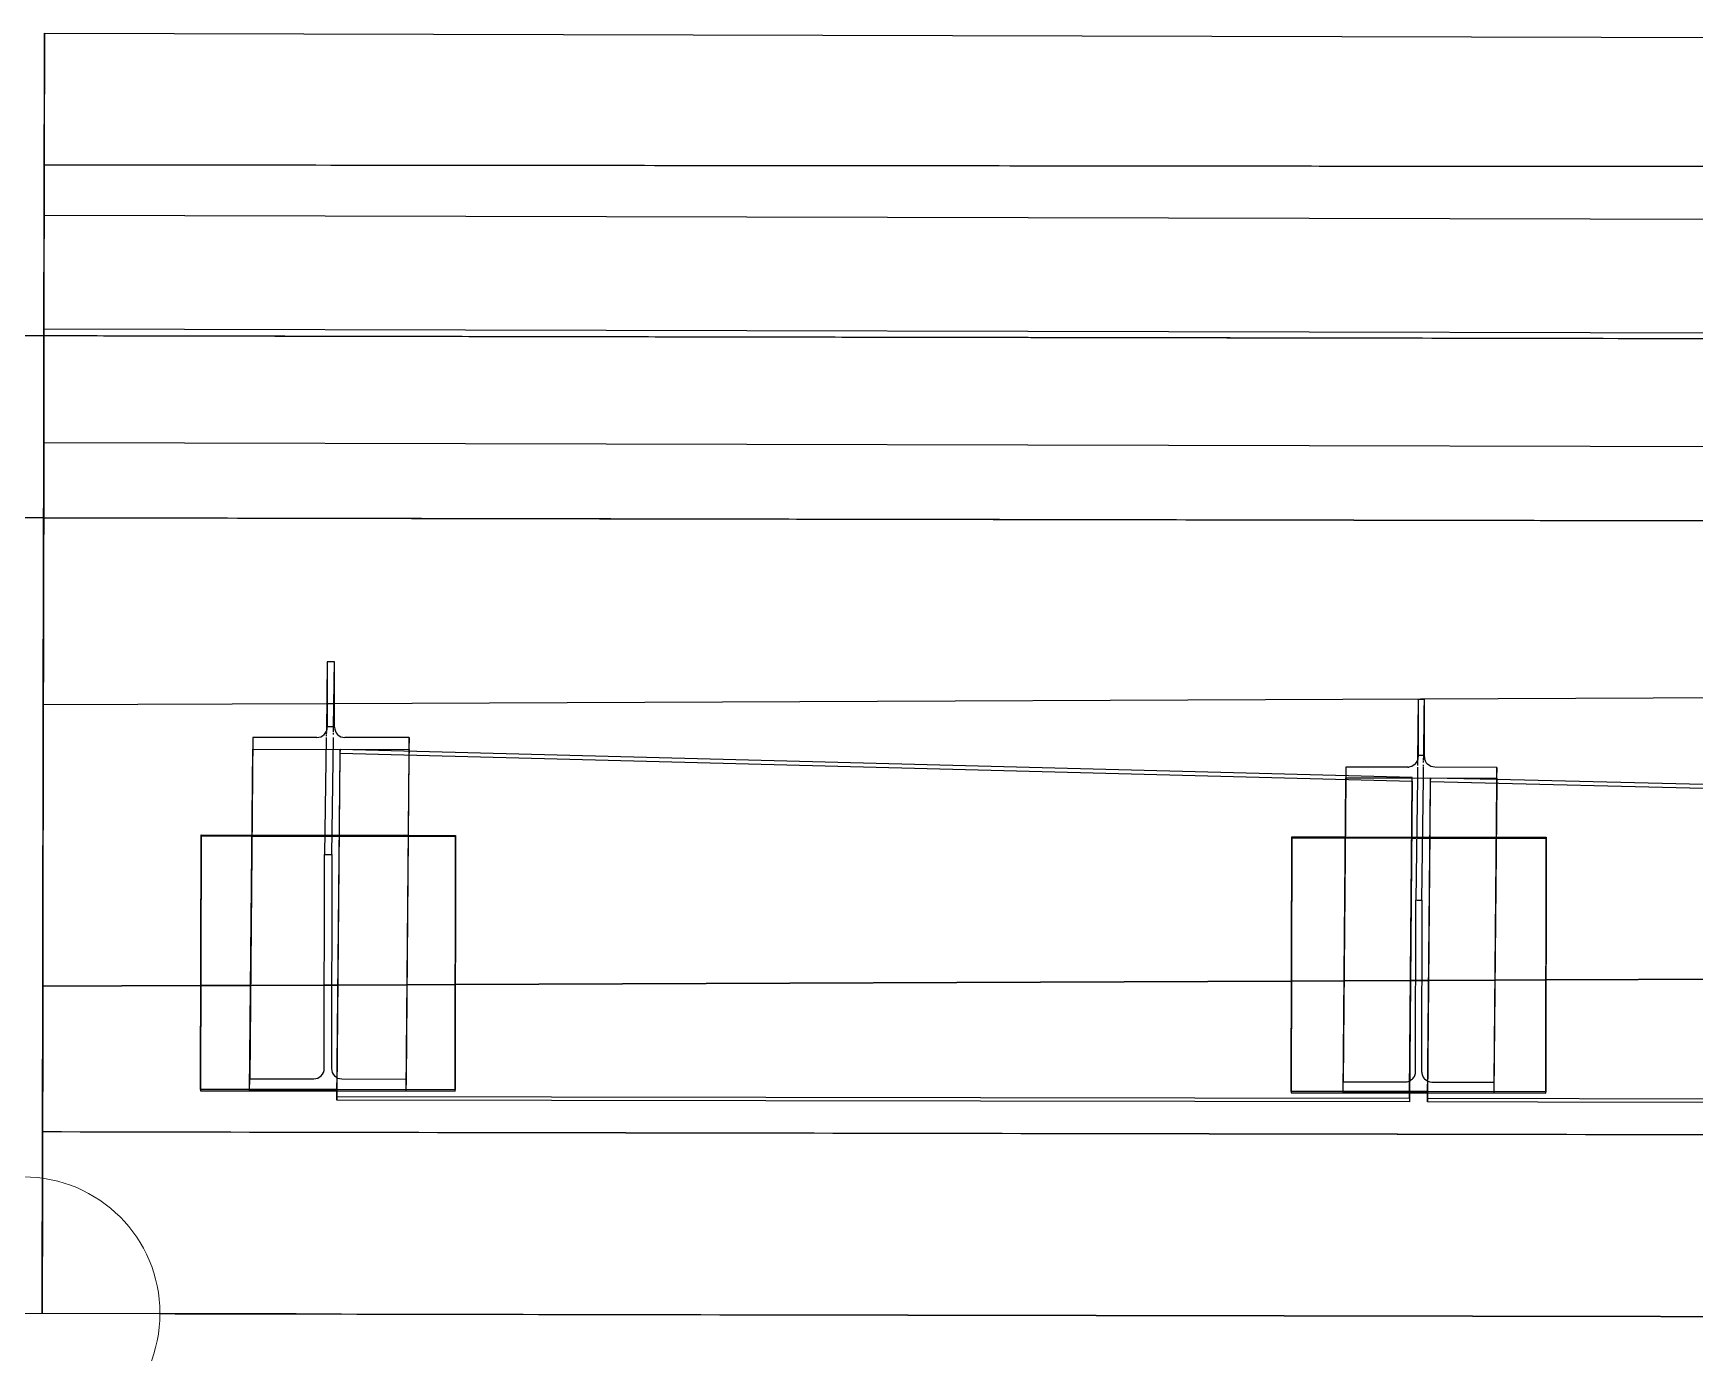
# Model space of a CAD drawing. Header units: metres. Extents: x -1161 to -1080, y 3 to 563.
# Drawn here: x -1101.394 to -1099.566, y 509.223 to 510.674 of the extents above; entities that cross this region are included whole.
import ezdxf

# ---------------------------------------------------------------- set-up
doc = ezdxf.new("R2010")
doc.units = ezdxf.units.M
doc.layers.add('A-ANNO-NOTE', color=7, linetype='Continuous', lineweight=9)
doc.layers.add('A-GENM', color=7, linetype='Continuous', lineweight=35)

# ---------------------------------------------------------------- blocks, each defined once
blk = doc.blocks.new('CappingBeam_RS39A_CB04 - CappingBeam_RS39A_CB04-57951987-DRG-2873171 - BARRIER LAYOUT')
at = {"layer": 'A-GENM', "color": 9, "lineweight": 25, "true_color": 0xbebebe}
for p, q in [((109.2965, -4.7613), (109.4872, -4.711)), ((109.294, -4.762), (109.2965, -4.7613))]:
    blk.add_line(p, q, dxfattribs=at)
at = {"layer": 'A-GENM', "color": 253, "lineweight": 25, "true_color": 0xa3a3a3, "flags": 128}
blk.add_lwpolyline([(109.4872, -4.711), (109.2965, -4.7613), (109.294, -4.762)], dxfattribs=at)
at = {"layer": 'A-GENM', "color": 9, "lineweight": 25, "true_color": 0xbebebe}
for points in [[(109.4872, -4.711), (109.5435, -4.9245), (109.6562, -5.3515), (109.7689, -5.7786), (109.8253, -5.9921)], [(109.8253, -5.9921), (109.9379, -6.4192), (110.0506, -6.8463), (110.1633, -7.2733)]]:
    blk.add_open_spline(points, degree=3, dxfattribs=at)
at = {"layer": 'A-GENM', "color": 253, "lineweight": 25, "true_color": 0xa3a3a3}
blk.add_open_spline([(109.4872, -4.711), (109.5435, -4.9245), (109.6562, -5.3515), (109.8816, -6.2056), (110.1633, -7.2733), (110.5014, -8.5546), (110.8394, -9.8358), (111.1775, -11.1169), (111.5155, -12.398), (111.8487, -13.6607), (112.0692, -14.4963), (112.177, -14.9048)], degree=3, knots=[0, 0, 0, 0, 0.0208333, 0.0416667, 0.0833333, 0.125, 0.1666667, 0.2083333, 0.25, 0.2916667, 0.3315316, 0.3315316, 0.3315316, 0.3315316], dxfattribs=at)
blk = doc.blocks.new('StitchPour_RS39A_05 - StitchPour_RS39A_05-60503718-DRG-2873171 - BARRIER LAYOUT')
at = {"layer": 'A-GENM', "color": 9, "lineweight": 25, "true_color": 0xbebebe}
blk.add_open_spline([(109.3269, -4.8872), (109.3722, -5.059), (109.4739, -5.4444), (109.5756, -5.8298), (109.6319, -6.0433)], degree=3, knots=[0.00407204, 0.00407204, 0.00407204, 0.00407204, 0.02083333, 0.04166667, 0.04166667, 0.04166667, 0.04166667], dxfattribs=at)
at = {"layer": 'A-GENM', "color": 253, "lineweight": 25, "true_color": 0xa3a3a3}
blk.add_open_spline([(109.3269, -4.8872), (109.3722, -5.059), (109.4739, -5.4444), (109.6883, -6.2568), (109.97, -7.3246), (110.3081, -8.6059), (110.6461, -9.8872), (110.9842, -11.1684), (111.3223, -12.4497), (111.6554, -13.7122), (111.8759, -14.5478), (111.9837, -14.9562)], degree=3, knots=[0.004072, 0.004072, 0.004072, 0.004072, 0.0208333, 0.0416667, 0.0833333, 0.125, 0.1666667, 0.2083333, 0.25, 0.2916667, 0.3315159, 0.3315159, 0.3315159, 0.3315159], dxfattribs=at)
at = {"layer": 'A-GENM', "color": 9, "lineweight": 25, "true_color": 0xbebebe}
blk.add_open_spline([(109.6319, -6.0433), (109.7446, -6.4704), (109.8573, -6.8975), (109.97, -7.3246)], degree=3, dxfattribs=at)
blk = doc.blocks.new('SCR_SW_1 - SCR_SW_1-66993692-DRG-2873171 - BARRIER LAYOUT')
at = {"layer": 'A-GENM', "color": 253, "lineweight": 25, "true_color": 0xa3a3a3}
for p, q in [((0, -0.004), (0.0028, 0.3775)), ((0.0027, 0.3775), (0, 0.0059)), ((0.0028, 0.3815), (0.0027, 0.3775)), ((0.0028, 0.3775), (0.0028, 0.3815)), ((1.1824, 0.3526), (0.0028, 0.3815)), ((0.0028, 0.3775), (1.1824, 0.3487)), ((1.1824, 0.3487), (1.18, -0.004)), ((1.1801, 0.0059), (1.1824, 0.3487)), ((1.1824, 0.3487), (1.1824, 0.3526)), ((1.1824, 0.3487), (1.1824, 0.3524)), ((0, 0.0059), (0, 0)), ((0, 0), (0, -0.004)), ((0, 0), (1.18, 0)), ((1.18, 0), (1.1801, 0.0059)), ((1.18, 0), (1.18, -0.0039)), ((1.18, -0.004), (0, -0.004))]:
    blk.add_line(p, q, dxfattribs=at)
blk = doc.blocks.new('SCR_SW_2 - SCR_SW_2-66993693-DRG-2873171 - BARRIER LAYOUT')
at = {"layer": 'A-GENM', "color": 253, "lineweight": 25, "true_color": 0xa3a3a3}
for p, q in [((0, -0.004), (0.0024, 0.3482)), ((0.0023, 0.3482), (0.002, 0.2944)), ((0.0024, 0.3522), (0.0023, 0.3482)), ((0.0024, 0.3482), (0.0024, 0.3522)), ((0.0754, 0.3506), (0.0024, 0.3522)), ((0.0024, 0.3482), (1.1823, 0.3222)), ((1.1823, 0.3262), (0.0754, 0.3506)), ((1.1812, 0.1697), (1.1822, 0.3222)), ((1.1823, 0.3222), (1.1821, 0.2965)), ((1.1822, 0.3222), (1.1823, 0.326)), ((1.1823, 0.3222), (1.1823, 0.3262)), ((0.002, 0.2944), (0, 0)), ((1.1821, 0.2965), (1.18, -0.0039)), ((1.18, 0.0059), (1.1812, 0.1697)), ((0.0001, 0), (1.18, 0)), ((1.18, 0), (1.18, 0.0059)), ((1.18, 0), (1.18, -0.0039)), ((0, 0), (0, -0.004)), ((0.1213, -0.004), (0, -0.004)), ((1.18, -0.0039), (0.1213, -0.004))]:
    blk.add_line(p, q, dxfattribs=at)
blk = doc.blocks.new('POST_2560_1C_360UB - 1C-68650719-DRG-2873171 - BARRIER LAYOUT')
at = {"layer": 'A-GENM', "color": 253, "lineweight": 25, "true_color": 0xa3a3a3}
for p, q in [((-1101.0701, 509.9822), (-1101.0711, 509.9059)), ((-1101.0621, 509.9822), (-1101.0701, 509.9822)), ((-1101.0701, 509.9822), (-1101.0701, 509.9592)), ((-1101.0624, 509.9601), (-1101.0621, 509.9822)), ((-1101.0621, 509.9592), (-1101.0621, 509.9822)), ((-1101.0701, 509.9592), (-1101.0701, 509.911)), ((-1101.0631, 509.911), (-1101.0624, 509.9592)), ((-1101.0621, 509.911), (-1101.0621, 509.9592)), ((-1101.1521, 509.8993), (-1101.1554, 509.5237)), ((-1101.0815, 509.8991), (-1101.1521, 509.8993)), ((-1101.1521, 509.8993), (-1101.1521, 509.8864)), ((-1101.0712, 509.8991), (-1101.073, 509.7703)), ((-1101.0711, 509.9048), (-1101.0712, 509.9028)), ((-1101.0712, 509.9022), (-1101.0712, 509.9006)), ((-1101.0701, 509.911), (-1101.0701, 509.9104)), ((-1101.0621, 509.911), (-1101.0701, 509.911)), ((-1101.065, 509.7703), (-1101.0632, 509.8991)), ((-1101.0632, 509.9024), (-1101.0631, 509.9043)), ((-1101.0631, 509.908), (-1101.0631, 509.9104)), ((-1101.0631, 509.9055), (-1101.0631, 509.9075)), ((-1101.0621, 509.9104), (-1101.0621, 509.911)), ((-1100.9801, 509.899), (-1101.0507, 509.8991)), ((-1100.9801, 509.899), (-1100.9802, 509.8861)), ((-1100.9801, 509.8861), (-1100.9801, 509.899)), ((-1101.1555, 509.5105), (-1101.1521, 509.8864)), ((-1101.1521, 509.8864), (-1100.9801, 509.8861)), ((-1100.9802, 509.88), (-1100.9835, 509.5102)), ((-1100.9803, 509.88), (-1100.9834, 509.5234)), ((-1100.9802, 509.884), (-1100.9803, 509.88)), ((-1100.9802, 509.8861), (-1100.9802, 509.884)), ((-1100.9801, 509.884), (-1100.9802, 509.88)), ((-1100.9801, 509.8861), (-1100.9801, 509.884)), ((-1101.0734, 509.5352), (-1101.073, 509.7703)), ((-1101.073, 509.7703), (-1101.0717, 509.7703)), ((-1101.0713, 509.7703), (-1101.065, 509.7703)), ((-1101.065, 509.7703), (-1101.0654, 509.5352)), ((-1101.1555, 509.5105), (-1101.1554, 509.5237)), ((-1101.1554, 509.5237), (-1101.0848, 509.5236)), ((-1101.0848, 509.5236), (-1101.0805, 509.5245)), ((-1101.0805, 509.5245), (-1101.0767, 509.527)), ((-1101.0621, 509.527), (-1101.0593, 509.5251)), ((-1101.0584, 509.5245), (-1101.054, 509.5236)), ((-1101.054, 509.5236), (-1100.9834, 509.5234)), ((-1100.9834, 509.5234), (-1100.9835, 509.5102)), ((-1101.0595, 509.5104), (-1101.1555, 509.5105)), ((-1100.9835, 509.5102), (-1101.0595, 509.5104))]:
    blk.add_line(p, q, dxfattribs=at)
at = {"layer": 'A-GENM', "color": 253, "lineweight": 25, "true_color": 0xa3a3a3, "flags": 128}
for points in [[(-1101.0767, 509.527), (-1101.0753, 509.5288), (-1101.0743, 509.5308), (-1101.0736, 509.5329), (-1101.0734, 509.5352)], [(-1101.0654, 509.5352), (-1101.0652, 509.5329), (-1101.0646, 509.5308), (-1101.0635, 509.5288), (-1101.0621, 509.527)]]:
    blk.add_lwpolyline(points, dxfattribs=at)
at = {"layer": 'A-GENM', "color": 253, "lineweight": 25, "true_color": 0xa3a3a3}
for centre, start_param, end_param in [((-1101.0815, 509.9104), 1.578076, 3.148873), ((-1101.0507, 509.9104), 0.00728, 1.578076)]:
    blk.add_ellipse(centre, major_axis=(-0.0114, 0.0001), ratio=0.989162, start_param=start_param, end_param=end_param, dxfattribs=at)
blk = doc.blocks.new('POST_2360_1B_310UB - 1B-68650720-DRG-2873171 - BARRIER LAYOUT')
at = {"layer": 'A-GENM', "color": 253, "lineweight": 25, "true_color": 0xa3a3a3}
for p, q in [((-1099.8698, 509.9409), (-1099.8706, 509.8737)), ((-1099.8631, 509.9408), (-1099.8698, 509.9409)), ((-1099.8698, 509.9409), (-1099.8698, 509.9277)), ((-1099.8632, 509.928), (-1099.8631, 509.9408)), ((-1099.8631, 509.9277), (-1099.8631, 509.9408)), ((-1099.8698, 509.9277), (-1099.8698, 509.8795)), ((-1099.8638, 509.8779), (-1099.8632, 509.9277)), ((-1099.8631, 509.8795), (-1099.8631, 509.9277)), ((-1099.8698, 509.8795), (-1099.8698, 509.8777)), ((-1099.8631, 509.8795), (-1099.8698, 509.8795)), ((-1099.8639, 509.8758), (-1099.8638, 509.8777)), ((-1099.8631, 509.8777), (-1099.8631, 509.8795)), ((-1099.8812, 509.8665), (-1099.9495, 509.8666)), ((-1099.9495, 509.8666), (-1099.9495, 509.857)), ((-1099.9495, 509.8666), (-1099.9495, 509.857)), ((-1099.8789, 509.8667), (-1099.8801, 509.8665)), ((-1099.8768, 509.8673), (-1099.8789, 509.8667)), ((-1099.8731, 509.8698), (-1099.8768, 509.8673)), ((-1099.8707, 509.8665), (-1099.8708, 509.8548)), ((-1099.8706, 509.8713), (-1099.8707, 509.8682)), ((-1099.8706, 509.8734), (-1099.8706, 509.8717)), ((-1099.8641, 509.8548), (-1099.864, 509.8665)), ((-1099.864, 509.8673), (-1099.8639, 509.8692)), ((-1099.8639, 509.8739), (-1099.8639, 509.8755)), ((-1099.8639, 509.8715), (-1099.8639, 509.8731)), ((-1099.8561, 509.8673), (-1099.8598, 509.8697)), ((-1099.8539, 509.8667), (-1099.8561, 509.8673)), ((-1099.8517, 509.8664), (-1099.8539, 509.8667)), ((-1099.7835, 509.8663), (-1099.8517, 509.8664)), ((-1099.7835, 509.8663), (-1099.7836, 509.8547)), ((-1099.7835, 509.8546), (-1099.7835, 509.8663)), ((-1099.9496, 509.853), (-1099.9525, 509.5204)), ((-1099.9525, 509.5084), (-1099.9495, 509.853)), ((-1099.9495, 509.857), (-1099.9496, 509.853)), ((-1099.9495, 509.857), (-1099.9495, 509.8549)), ((-1099.9495, 509.8549), (-1099.8765, 509.8548)), ((-1099.9495, 509.853), (-1099.9495, 509.8549)), ((-1099.8765, 509.8548), (-1099.7835, 509.8546)), ((-1099.8708, 509.8548), (-1099.8724, 509.7202)), ((-1099.8657, 509.7202), (-1099.8641, 509.8548)), ((-1099.7836, 509.8489), (-1099.7865, 509.5201)), ((-1099.7835, 509.8489), (-1099.7865, 509.5081)), ((-1099.7836, 509.8546), (-1099.7836, 509.8528)), ((-1099.7836, 509.8528), (-1099.7836, 509.8489)), ((-1099.7835, 509.8546), (-1099.7835, 509.8528)), ((-1099.7835, 509.8528), (-1099.7835, 509.8489)), ((-1099.8728, 509.5318), (-1099.8724, 509.7202)), ((-1099.8714, 509.7202), (-1099.8657, 509.7202)), ((-1099.8657, 509.7202), (-1099.8661, 509.5318)), ((-1099.9525, 509.5084), (-1099.9525, 509.5204)), ((-1099.9524, 509.5204), (-1099.8842, 509.5203)), ((-1099.8842, 509.5203), (-1099.882, 509.5205)), ((-1099.882, 509.5205), (-1099.8798, 509.5212)), ((-1099.8793, 509.5215), (-1099.8761, 509.5237)), ((-1099.8628, 509.5237), (-1099.8593, 509.5213)), ((-1099.8591, 509.5211), (-1099.857, 509.5205)), ((-1099.857, 509.5205), (-1099.8547, 509.5202)), ((-1099.8547, 509.5202), (-1099.7865, 509.5201)), ((-1099.7865, 509.5201), (-1099.7865, 509.5081)), ((-1099.8794, 509.5083), (-1099.9525, 509.5084)), ((-1099.8594, 509.5082), (-1099.8794, 509.5083)), ((-1099.7865, 509.5081), (-1099.8594, 509.5082))]:
    blk.add_line(p, q, dxfattribs=at)
for centre, start_param, end_param in [((-1099.8812, 509.8778), 2.363455, 3.148876), ((-1099.8517, 509.8777), 0.00726, 0.792682), ((-1099.8812, 509.8778), 1.578068, 1.628111), ((-1099.8812, 509.8778), 1.628111, 1.678153)]:
    blk.add_ellipse(centre, major_axis=(-0.0114, 0.0001), ratio=0.989162, start_param=start_param, end_param=end_param, dxfattribs=at)
for points in [[(-1099.8761, 509.5237), (-1099.875, 509.5248), (-1099.8734, 509.5273), (-1099.8728, 509.5303), (-1099.8728, 509.5318)], [(-1099.8661, 509.5318), (-1099.8661, 509.5303), (-1099.8655, 509.5273), (-1099.8639, 509.5248), (-1099.8628, 509.5237)]]:
    blk.add_open_spline(points, degree=3, dxfattribs=at)
blk = doc.blocks.new('PLATE ph - PLATE ph-V8-DRG-2873171 - BARRIER LAYOUT')
at = {"layer": 'A-GENM', "color": 253, "lineweight": 25, "true_color": 0xa3a3a3}
for p, q in [((-1101.2095, 509.5121), (-1101.209, 509.792)), ((-1101.209, 509.7905), (-1101.2095, 509.5106)), ((-1101.209, 509.792), (-1101.153, 509.7919)), ((-1101.209, 509.7905), (-1101.209, 509.792)), ((-1101.153, 509.7904), (-1101.209, 509.7905)), ((-1101.153, 509.7919), (-1101.0727, 509.7918)), ((-1101.073, 509.7903), (-1101.153, 509.7904)), ((-1101.0727, 509.7918), (-1101.0715, 509.7918)), ((-1101.0715, 509.7903), (-1101.0727, 509.7903)), ((-1101.0711, 509.7918), (-1101.0569, 509.7918)), ((-1101.0569, 509.7903), (-1101.0711, 509.7903)), ((-1101.0569, 509.7918), (-1100.981, 509.7916)), ((-1100.981, 509.7901), (-1101.0569, 509.7903)), ((-1100.981, 509.7916), (-1100.929, 509.7915)), ((-1100.929, 509.79), (-1100.981, 509.7901)), ((-1100.929, 509.7915), (-1100.9295, 509.5116)), ((-1100.9295, 509.5102), (-1100.929, 509.79)), ((-1100.929, 509.7915), (-1100.929, 509.79)), ((-1101.1555, 509.512), (-1101.2095, 509.5121)), ((-1101.2095, 509.5121), (-1101.2095, 509.5106)), ((-1101.0595, 509.5119), (-1101.1555, 509.512)), ((-1100.9835, 509.5117), (-1101.0595, 509.5119)), ((-1100.9295, 509.5116), (-1100.9835, 509.5117)), ((-1100.9295, 509.5102), (-1100.9295, 509.5116)), ((-1101.2095, 509.5106), (-1101.0595, 509.5104)), ((-1101.0595, 509.5104), (-1100.9295, 509.5102))]:
    blk.add_line(p, q, dxfattribs=at)
blk = doc.blocks.new('PLATE ph - PLATE ph-V9-DRG-2873171 - BARRIER LAYOUT')
at = {"layer": 'A-GENM', "color": 253, "lineweight": 25, "true_color": 0xa3a3a3}
for p, q in [((-1100.0095, 509.51), (-1100.009, 509.7899)), ((-1100.009, 509.7884), (-1100.0095, 509.5085)), ((-1100.009, 509.7899), (-1099.95, 509.7898)), ((-1100.009, 509.7884), (-1100.009, 509.7899)), ((-1099.9501, 509.7883), (-1100.009, 509.7884)), ((-1099.877, 509.7882), (-1099.9501, 509.7883)), ((-1099.95, 509.7898), (-1099.877, 509.7897)), ((-1099.877, 509.7897), (-1099.8716, 509.7897)), ((-1099.8723, 509.7882), (-1099.877, 509.7882)), ((-1099.8706, 509.7897), (-1099.8571, 509.7896)), ((-1099.8571, 509.7881), (-1099.8706, 509.7882)), ((-1099.8571, 509.7896), (-1099.784, 509.7895)), ((-1099.7841, 509.788), (-1099.8571, 509.7881)), ((-1099.729, 509.7879), (-1099.7841, 509.788)), ((-1099.784, 509.7895), (-1099.729, 509.7894)), ((-1099.729, 509.7894), (-1099.7295, 509.5095)), ((-1099.7295, 509.508), (-1099.729, 509.7879)), ((-1099.729, 509.7894), (-1099.729, 509.7879)), ((-1099.9525, 509.5099), (-1100.0095, 509.51)), ((-1100.0095, 509.51), (-1100.0095, 509.5085)), ((-1100.0095, 509.5085), (-1099.8794, 509.5083)), ((-1099.8794, 509.5098), (-1099.9525, 509.5099)), ((-1099.8594, 509.5097), (-1099.8794, 509.5098)), ((-1099.8794, 509.5083), (-1099.8594, 509.5082)), ((-1099.7865, 509.5096), (-1099.8594, 509.5097)), ((-1099.8594, 509.5082), (-1099.7295, 509.508)), ((-1099.7295, 509.5095), (-1099.7865, 509.5096)), ((-1099.7295, 509.508), (-1099.7295, 509.5095))]:
    blk.add_line(p, q, dxfattribs=at)
blk = doc.blocks.new('Top of Pavement - RL A - Top of Pavement - RL A-68818558-DRG-2873171 - BARRIER LAYOUT')
at = {"layer": 'A-GENM', "color": 9, "lineweight": 25, "true_color": 0xbebebe}
for points, knots in [([(110.3333, -4.4877), (110.2974, -4.3517), (110.2057, -4.0041), (110.114, -3.6565), (110.0581, -3.445)], [0.337987062, 0.337987062, 0.337987062, 0.337987062, 0.340909091, 0.345454545, 0.345454545, 0.345454545, 0.345454545]), ([(109.9023, -3.6379), (109.9454, -3.8011), (110.0246, -4.1013), (110.1038, -4.4016), (110.14, -4.5387)], [0.655585356, 0.655585356, 0.655585356, 0.655585356, 0.659090909, 0.662036634, 0.662036634, 0.662036634, 0.662036634]), ([(110.14, -4.5387), (110.1597, -4.6132), (110.2072, -4.7934), (110.2674, -5.0214), (110.3079, -5.1749), (110.3205, -5.2227)], [0.662036634, 0.662036634, 0.662036634, 0.662036634, 0.663636364, 0.665909091, 0.666934578, 0.666934578, 0.666934578, 0.666934578]), ([(110.3205, -5.2228), (110.3358, -5.2808), (110.3791, -5.4446), (110.4502, -5.7142), (110.5618, -6.1374), (110.7014, -6.6663), (110.8689, -7.301), (111.0364, -7.9357), (111.2038, -8.5704), (111.3713, -9.2051), (111.5388, -9.8398), (111.7063, -10.4745), (111.8179, -10.8976), (111.8737, -11.1092)], [0.66693572, 0.66693572, 0.66693572, 0.66693572, 0.66818182, 0.67045455, 0.67272727, 0.67727273, 0.68181818, 0.68636364, 0.69090909, 0.69545455, 0.7, 0.70454545, 0.70909091, 0.70909091, 0.70909091, 0.70909091])]:
    blk.add_open_spline(points, degree=3, knots=knots, dxfattribs=at)
for points in [[(110.3931, -4.7144), (110.3732, -4.6389), (110.3532, -4.5633), (110.3333, -4.4877)], [(110.7281, -5.9839), (110.7002, -5.8782), (110.6443, -5.6666), (110.5606, -5.3492), (110.4768, -5.0318), (110.421, -4.8202), (110.3931, -4.7144)], [(111.063, -7.2534), (111.0072, -7.0418), (110.8955, -6.6187), (110.7839, -6.1955), (110.7281, -5.9839)]]:
    blk.add_open_spline(points, degree=3, dxfattribs=at)
blk = doc.blocks.new('T2DPAA-T2D-C3S-RS-M3D-100334_rvt-1-DRG-2873171 - BARRIER LAYOUT')
at = {"layer": 'A-GENM', "color": 253, "lineweight": 25, "true_color": 0xa3a3a3}
for p, q in [((-1101.3816, 510.4736), (-1101.3812, 510.6736)), ((-1101.3812, 510.6736), (-1101.3815, 510.5387)), ((-1101.3812, 510.6736), (-1096.6013, 510.662)), ((-1101.3815, 510.5387), (-1101.3815, 510.5287)), ((-1101.3815, 510.5287), (-1101.3818, 510.3661)), ((-1101.3818, 510.3486), (-1101.3816, 510.4736)), ((-1101.3816, 510.4736), (-1096.6016, 510.462)), ((-1101.3818, 510.3661), (-1101.3821, 510.2035)), ((-1101.382, 510.2236), (-1101.3818, 510.3486)), ((-1101.3818, 510.3486), (-1096.6018, 510.337)), ((-1101.3826, 509.9354), (-1101.382, 510.2236)), ((-1101.382, 510.2236), (-1096.6021, 510.212)), ((-1101.3821, 510.2035), (-1101.3824, 510.0409)), ((-1101.3824, 510.0409), (-1101.3827, 509.8783)), ((-1101.0621, 509.9367), (-1096.6025, 509.9555)), ((-1101.0621, 509.9367), (-1096.6025, 509.9555)), ((-1101.3831, 509.6255), (-1101.3826, 509.9354)), ((-1101.3826, 509.9354), (-1101.0707, 509.9367)), ((-1101.3826, 509.9354), (-1101.0707, 509.9367)), ((-1101.0701, 509.9367), (-1101.0621, 509.9367)), ((-1101.0701, 509.9367), (-1101.0621, 509.9367)), ((-1101.3827, 509.8783), (-1101.383, 509.7157)), ((-1101.383, 509.7157), (-1101.3832, 509.5531)), ((-1101.3834, 509.4657), (-1101.3831, 509.6255)), ((-1101.3831, 509.6255), (-1101.2093, 509.6263)), ((-1101.2093, 509.6263), (-1101.3831, 509.6255)), ((-1101.2093, 509.6263), (-1101.1544, 509.6265)), ((-1101.1544, 509.6265), (-1101.2093, 509.6263)), ((-1101.1544, 509.6265), (-1101.0733, 509.6268)), ((-1101.0733, 509.6268), (-1101.1544, 509.6265)), ((-1101.0727, 509.6268), (-1101.0584, 509.6269)), ((-1101.0584, 509.6269), (-1101.0727, 509.6268)), ((-1101.0584, 509.6269), (-1100.9824, 509.6272)), ((-1100.9824, 509.6272), (-1101.0584, 509.6269)), ((-1100.9824, 509.6272), (-1100.9293, 509.6274)), ((-1100.9293, 509.6274), (-1100.9824, 509.6272)), ((-1100.9293, 509.6274), (-1100.0093, 509.6313)), ((-1100.0093, 509.6313), (-1100.9293, 509.6274)), ((-1100.0093, 509.6313), (-1099.9514, 509.6316)), ((-1099.9514, 509.6316), (-1100.0093, 509.6313)), ((-1099.9514, 509.6316), (-1099.8784, 509.6319)), ((-1099.8784, 509.6319), (-1099.9514, 509.6316)), ((-1099.8784, 509.6319), (-1099.8726, 509.6319)), ((-1099.8726, 509.6319), (-1099.8784, 509.6319)), ((-1099.872, 509.6319), (-1099.8584, 509.6319)), ((-1099.8584, 509.6319), (-1099.872, 509.6319)), ((-1099.8584, 509.6319), (-1099.7854, 509.6322)), ((-1099.7854, 509.6322), (-1099.8584, 509.6319)), ((-1099.7854, 509.6322), (-1099.7293, 509.6325)), ((-1099.7293, 509.6325), (-1099.7854, 509.6322)), ((-1099.7293, 509.6325), (-1098.8092, 509.6363)), ((-1098.8092, 509.6363), (-1099.7293, 509.6325)), ((-1101.3832, 509.5531), (-1101.3834, 509.4657))]:
    blk.add_line(p, q, dxfattribs=at)
at = {"layer": 'A-GENM', "color": 9, "lineweight": 25, "true_color": 0xbebebe}
for p, q in [((-1101.3838, 509.2659), (-1101.3834, 509.4657)), ((-1101.3834, 509.4657), (-1101.3835, 509.3905)), ((-1101.3835, 509.3905), (-1101.3838, 509.2659))]:
    blk.add_line(p, q, dxfattribs=at)
at = {"layer": 'A-GENM', "color": 253, "lineweight": 25, "true_color": 0xa3a3a3}
for points in [[(-1100.8504, 510.5281), (-1101.0274, 510.5283), (-1101.2045, 510.5285), (-1101.3815, 510.5287)], [(-1100.5052, 510.5278), (-1100.6203, 510.5279), (-1100.7353, 510.528), (-1100.8504, 510.5281)]]:
    blk.add_open_spline(points, degree=3, dxfattribs=at)
at = {"layer": 'A-GENM', "color": 9, "lineweight": 25, "true_color": 0xbebebe}
for points, knots in [([(-1098.4481, 510.5262), (-1098.5407, 510.5263), (-1098.7218, 510.5264), (-1098.9915, 510.5266), (-1099.3455, 510.5268), (-1099.6996, 510.527), (-1100.0537, 510.5273), (-1100.2927, 510.5276), (-1100.4432, 510.5277), (-1100.5052, 510.5278)], [0.38633, 0.38633, 0.38633, 0.38633, 0.4444444, 0.5, 0.5555556, 0.6666667, 0.7222222, 0.7777778, 0.8166855, 0.8166855, 0.8166855, 0.8166855]), ([(-1097.3968, 510.3337), (-1097.5436, 510.3339), (-1097.8727, 510.3345), (-1098.3843, 510.3354), (-1098.9313, 510.3364), (-1099.4784, 510.3374), (-1100.0254, 510.3384), (-1100.5725, 510.3393), (-1101.0247, 510.3401), (-1101.2944, 510.3406), (-1101.3818, 510.3408)], [0.0194966, 0.0194966, 0.0194966, 0.0194966, 0.1, 0.2, 0.3, 0.4, 0.5, 0.6, 0.7, 0.7479316, 0.7479316, 0.7479316, 0.7479316]), ([(-1102.3139, 510.1425), (-1102.1299, 510.1422), (-1101.8193, 510.1417), (-1101.5087, 510.1411), (-1101.3822, 510.1409)], [0.1043288, 0.1043288, 0.1043288, 0.1043288, 0.2, 0.2657938, 0.2657938, 0.2657938, 0.2657938]), ([(-1101.3822, 510.1409), (-1101.3164, 510.1408), (-1101.0806, 510.1403), (-1100.8448, 510.1399), (-1100.6748, 510.1396)], [0.2657938, 0.2657938, 0.2657938, 0.2657938, 0.3, 0.3883814, 0.3883814, 0.3883814, 0.3883814])]:
    blk.add_open_spline(points, degree=3, knots=knots, dxfattribs=at)
for points in [[(-1101.3818, 510.3408), (-1101.4768, 510.3409), (-1101.5717, 510.3411), (-1101.6667, 510.3413)], [(-1100.6747, 510.1396), (-1100.6524, 510.1396), (-1100.6301, 510.1396), (-1100.6078, 510.1395)], [(-1100.6078, 510.1395), (-1100.4155, 510.1392), (-1100.0308, 510.1385), (-1099.6461, 510.1378), (-1099.4538, 510.1375)]]:
    blk.add_open_spline(points, degree=3, dxfattribs=at)
at = {"layer": 'A-GENM', "color": 253, "lineweight": 25, "true_color": 0xa3a3a3}
for name, p, rotation in [('Top of Pavement - RL A - Top of Pavement - RL A-68818558-DRG-2873171 - BARRIER LAYOUT', (-1134.0578, 404.8616), 75.11694444444437), ('CappingBeam_RS39A_CB04 - CappingBeam_RS39A_CB04-57951987-DRG-2873171 - BARRIER LAYOUT', (-1134.0578, 404.8616), 75.11694444444437), ('StitchPour_RS39A_05 - StitchPour_RS39A_05-60503718-DRG-2873171 - BARRIER LAYOUT', (-1134.0578, 404.8616), 75.11694444444437), ('SCR_SW_1 - SCR_SW_1-66993692-DRG-2873171 - BARRIER LAYOUT', (-1101.0595, 509.5045), 359.8981126489205), ('SCR_SW_2 - SCR_SW_2-66993693-DRG-2873171 - BARRIER LAYOUT', (-1099.8595, 509.5024), 359.8981271850844)]:
    blk.add_blockref(name, p, dxfattribs=dict(at, rotation=rotation))
for name in ['POST_2560_1C_360UB - 1C-68650719-DRG-2873171 - BARRIER LAYOUT', 'POST_2360_1B_310UB - 1B-68650720-DRG-2873171 - BARRIER LAYOUT', 'PLATE ph - PLATE ph-V8-DRG-2873171 - BARRIER LAYOUT', 'PLATE ph - PLATE ph-V9-DRG-2873171 - BARRIER LAYOUT']:
    blk.add_blockref(name, (0, 0), dxfattribs=at)

msp = doc.modelspace()

# ---------------------------------------------------------------- linework, layer by layer
at = {"layer": 'A-ANNO-NOTE', "lineweight": 18}
msp.add_line((-1101.4042, 509.2659), (-1101.1042, 509.2659), dxfattribs=at)
msp.add_circle((-1101.4042, 509.2659), 0.15, dxfattribs=at)
msp.add_arc((-1101.4042, 509.2659), 0.15, 270, 360, dxfattribs=at)

# ---------------------------------------------------------------- block references
at = {"lineweight": 5}
msp.add_blockref('T2DPAA-T2D-C3S-RS-M3D-100334_rvt-1-DRG-2873171 - BARRIER LAYOUT', (0, 0), dxfattribs=at)

doc.saveas('drawing.dxf')
